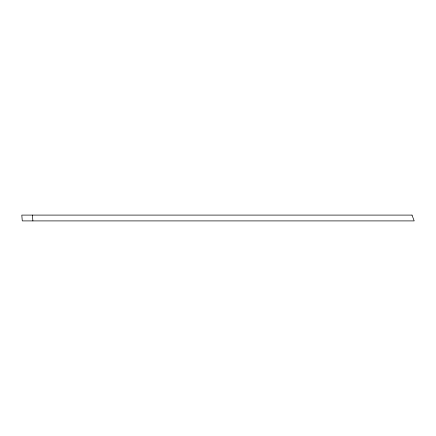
<?xml version="1.0" encoding="UTF-8"?>
<svg xmlns="http://www.w3.org/2000/svg" width="436" height="436" viewBox="0 0 436 436"><rect width="100%" height="100%" fill="white"/><g stroke="black" fill="none" stroke-linecap="round" stroke-linejoin="round"><path stroke-width="0.65" d="M32.406 215.095L32.88 220.905M412.015 215.095L21.8 215.095L22.274 220.905L414.2 220.905L412.015 215.095"/></g></svg>
